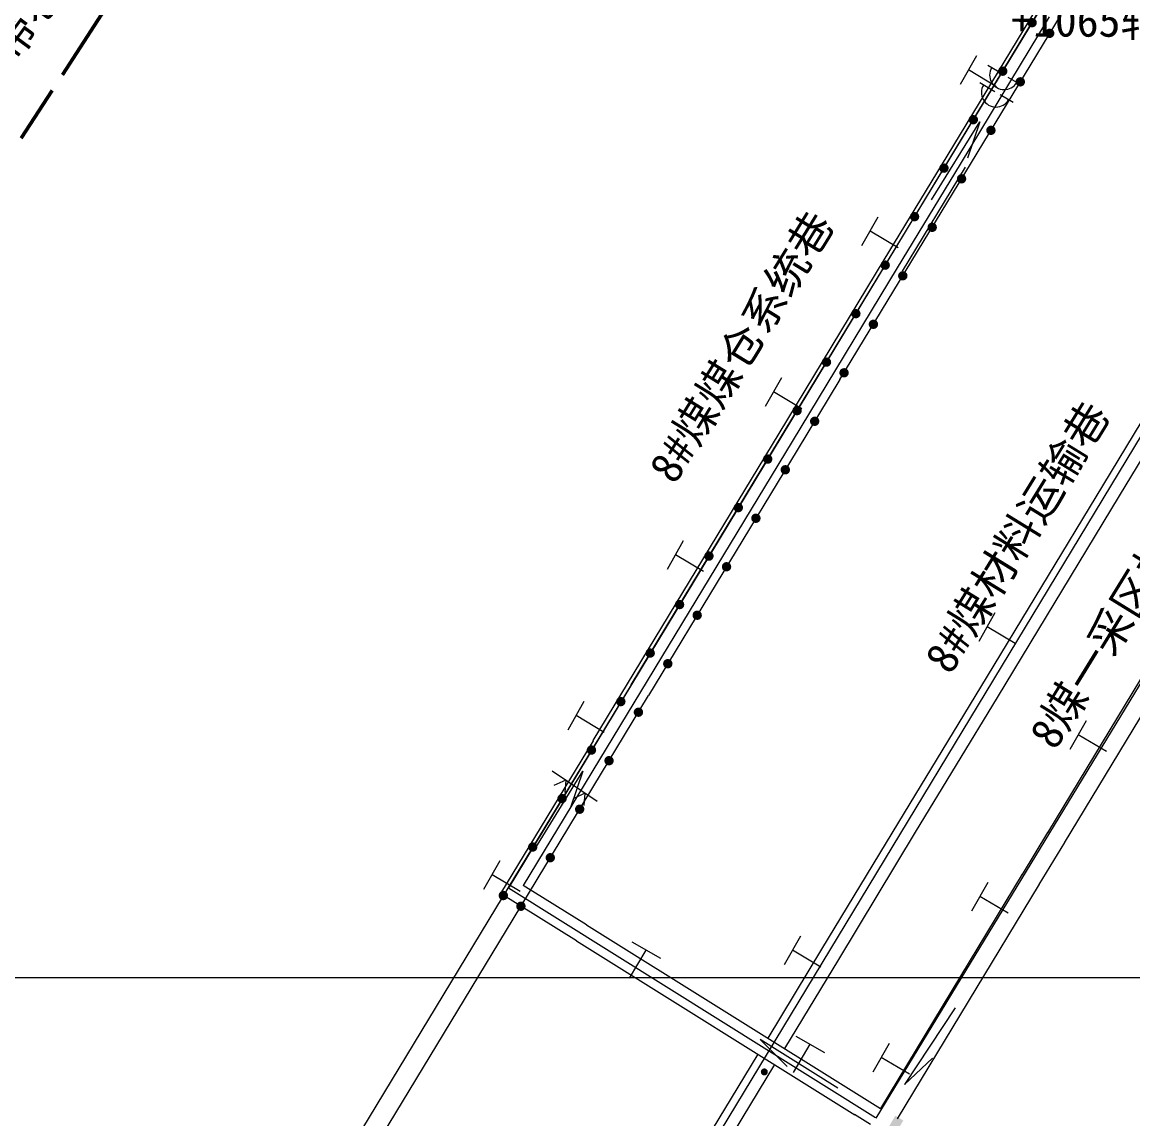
# Model space of a CAD drawing. Header units: inches. Extents: x 19725493 to 19730068, y 4137932 to 4142732.
# Drawn here: x 19727671.6 to 19727965.4, y 4139962.6 to 4140252.8 of the extents above; entities that cross this region are included whole.
import ezdxf

# ---------------------------------------------------------------- set-up
doc = ezdxf.new("R2010")
doc.units = ezdxf.units.IN
doc.header["$MEASUREMENT"] = 0
doc.linetypes.add('采区边界_1', pattern=[0.03, 0.0125, -0.001, 0.003, -0.001, 0.0125])
doc.layers.get('0').update_dxf_attribs({"lineweight": 0})
for name, color, linetype, lineweight in [('主要大巷', 7, 'Continuous', 0), ('次要巷道', 7, 'Continuous', 0), ('煤巷', 7, 'Continuous', 0), ('经纬网', 7, 'Continuous', 0), ('通风系统图', 7, 'Continuous', 0), ('采区边界线', 7, 'Continuous', 0), ('防尘', 7, 'Continuous', 0)]:
    doc.layers.add(name, color=color, linetype=linetype, lineweight=lineweight)
doc.layers.add('岩巷', color=30, linetype='Continuous', lineweight=0, true_color=0xff7f00)
doc.styles.add('仿宋', font='')
doc.styles.get('仿宋').set_extended_font_data('仿宋')

# ---------------------------------------------------------------- blocks, each defined once
blk = doc.blocks.new('lr_block_86', base_point=(19727930.44, 4140235.82))
at = {"layer": '通风系统图', "color": 34, "linetype": 'Continuous', "lineweight": 5, "true_color": 0x994c00}
for p, q in [((19727931.11, 4140238.94), (19727927.09, 4140241.3)), ((19727928.96, 4140234.36), (19727924.94, 4140236.71)), ((19727935.95, 4140236.1), (19727932.47, 4140238.14)), ((19727933.8, 4140231.52), (19727930.32, 4140233.56))]:
    blk.add_line(p, q, dxfattribs=at)
for centre in [(19727931.39, 4140238.78), (19727929.23, 4140234.19)]:
    blk.add_arc(centre, 3.85, 149.6043, 329.6043, dxfattribs=at)

msp = doc.modelspace()

# ---------------------------------------------------------------- hatches: boundary and pattern name
for points in [[(19727940.04, 4140252.65), (19727939.95, 4140253.1), (19727939.71, 4140253.49), (19727939.35, 4140253.76), (19727938.92, 4140253.89), (19727938.46, 4140253.86), (19727938.05, 4140253.66), (19727937.74, 4140253.33), (19727937.56, 4140252.91), (19727937.55, 4140252.45), (19727937.7, 4140252.02), (19727938, 4140251.68), (19727938.4, 4140251.46), (19727938.85, 4140251.4), (19727939.29, 4140251.51), (19727939.67, 4140251.76), (19727939.93, 4140252.14), (19727940.03, 4140252.58)], [(19727944.69, 4140249.83), (19727944.61, 4140250.28), (19727944.37, 4140250.67), (19727944.01, 4140250.94), (19727943.57, 4140251.07), (19727943.12, 4140251.04), (19727942.7, 4140250.84), (19727942.39, 4140250.51), (19727942.22, 4140250.09), (19727942.2, 4140249.63), (19727942.36, 4140249.2), (19727942.65, 4140248.86), (19727943.05, 4140248.64), (19727943.5, 4140248.58), (19727943.95, 4140248.69), (19727944.32, 4140248.95), (19727944.58, 4140249.32), (19727944.69, 4140249.76)], [(19727932.26, 4140239.82), (19727932.18, 4140240.27), (19727931.94, 4140240.65), (19727931.58, 4140240.93), (19727931.14, 4140241.06), (19727930.69, 4140241.03), (19727930.28, 4140240.83), (19727929.96, 4140240.5), (19727929.79, 4140240.08), (19727929.78, 4140239.62), (19727929.93, 4140239.19), (19727930.23, 4140238.85), (19727930.63, 4140238.63), (19727931.08, 4140238.57), (19727931.52, 4140238.68), (19727931.9, 4140238.93), (19727932.15, 4140239.31), (19727932.26, 4140239.75)], [(19727936.92, 4140237), (19727936.83, 4140237.45), (19727936.6, 4140237.83), (19727936.23, 4140238.11), (19727935.8, 4140238.24), (19727935.34, 4140238.21), (19727934.93, 4140238.01), (19727934.62, 4140237.68), (19727934.44, 4140237.26), (19727934.43, 4140236.8), (19727934.58, 4140236.37), (19727934.88, 4140236.03), (19727935.28, 4140235.81), (19727935.73, 4140235.75), (19727936.18, 4140235.86), (19727936.55, 4140236.11), (19727936.81, 4140236.49), (19727936.92, 4140236.93)], [(19727924.49, 4140226.99), (19727924.41, 4140227.44), (19727924.17, 4140227.82), (19727923.81, 4140228.1), (19727923.37, 4140228.23), (19727922.92, 4140228.19), (19727922.51, 4140228), (19727922.19, 4140227.67), (19727922.02, 4140227.25), (19727922.01, 4140226.79), (19727922.16, 4140226.36), (19727922.45, 4140226.02), (19727922.85, 4140225.8), (19727923.31, 4140225.74), (19727923.75, 4140225.85), (19727924.12, 4140226.1), (19727924.38, 4140226.48), (19727924.49, 4140226.92)], [(19727929.14, 4140224.17), (19727929.06, 4140224.62), (19727928.82, 4140225), (19727928.46, 4140225.28), (19727928.02, 4140225.41), (19727927.57, 4140225.38), (19727927.16, 4140225.18), (19727926.85, 4140224.85), (19727926.67, 4140224.43), (19727926.66, 4140223.97), (19727926.81, 4140223.54), (19727927.11, 4140223.2), (19727927.51, 4140222.98), (19727927.96, 4140222.92), (19727928.4, 4140223.03), (19727928.78, 4140223.28), (19727929.04, 4140223.66), (19727929.14, 4140224.1)], [(19727916.72, 4140214.16), (19727916.63, 4140214.61), (19727916.4, 4140214.99), (19727916.03, 4140215.27), (19727915.6, 4140215.4), (19727915.14, 4140215.36), (19727914.73, 4140215.17), (19727914.42, 4140214.84), (19727914.24, 4140214.42), (19727914.23, 4140213.96), (19727914.38, 4140213.53), (19727914.68, 4140213.19), (19727915.08, 4140212.97), (19727915.53, 4140212.91), (19727915.97, 4140213.02), (19727916.35, 4140213.27), (19727916.61, 4140213.65), (19727916.71, 4140214.09)], [(19727921.37, 4140211.34), (19727921.29, 4140211.79), (19727921.05, 4140212.17), (19727920.69, 4140212.45), (19727920.25, 4140212.58), (19727919.8, 4140212.55), (19727919.39, 4140212.35), (19727919.07, 4140212.02), (19727918.9, 4140211.6), (19727918.89, 4140211.14), (19727919.04, 4140210.71), (19727919.33, 4140210.37), (19727919.73, 4140210.15), (19727920.19, 4140210.09), (19727920.63, 4140210.2), (19727921, 4140210.45), (19727921.26, 4140210.83), (19727921.37, 4140211.27)], [(19727908.94, 4140201.33), (19727908.86, 4140201.77), (19727908.62, 4140202.16), (19727908.26, 4140202.44), (19727907.82, 4140202.57), (19727907.37, 4140202.53), (19727906.96, 4140202.34), (19727906.64, 4140202.01), (19727906.47, 4140201.59), (19727906.46, 4140201.13), (19727906.61, 4140200.7), (19727906.91, 4140200.36), (19727907.31, 4140200.14), (19727907.76, 4140200.08), (19727908.2, 4140200.19), (19727908.58, 4140200.44), (19727908.83, 4140200.82), (19727908.94, 4140201.26)], [(19727913.6, 4140198.51), (19727913.51, 4140198.96), (19727913.28, 4140199.34), (19727912.91, 4140199.62), (19727912.48, 4140199.75), (19727912.02, 4140199.71), (19727911.61, 4140199.52), (19727911.3, 4140199.19), (19727911.12, 4140198.77), (19727911.11, 4140198.31), (19727911.26, 4140197.88), (19727911.56, 4140197.54), (19727911.96, 4140197.32), (19727912.41, 4140197.26), (19727912.86, 4140197.37), (19727913.23, 4140197.62), (19727913.49, 4140198), (19727913.6, 4140198.44)], [(19727901.17, 4140188.5), (19727901.09, 4140188.94), (19727900.85, 4140189.33), (19727900.49, 4140189.61), (19727900.05, 4140189.74), (19727899.6, 4140189.7), (19727899.18, 4140189.51), (19727898.87, 4140189.18), (19727898.7, 4140188.76), (19727898.69, 4140188.3), (19727898.84, 4140187.87), (19727899.13, 4140187.53), (19727899.53, 4140187.31), (19727899.99, 4140187.25), (19727900.43, 4140187.35), (19727900.8, 4140187.61), (19727901.06, 4140187.99), (19727901.17, 4140188.43)], [(19727905.82, 4140185.68), (19727905.74, 4140186.13), (19727905.5, 4140186.51), (19727905.14, 4140186.79), (19727904.7, 4140186.92), (19727904.25, 4140186.88), (19727903.84, 4140186.69), (19727903.53, 4140186.36), (19727903.35, 4140185.94), (19727903.34, 4140185.48), (19727903.49, 4140185.05), (19727903.79, 4140184.71), (19727904.19, 4140184.49), (19727904.64, 4140184.43), (19727905.08, 4140184.54), (19727905.46, 4140184.79), (19727905.72, 4140185.17), (19727905.82, 4140185.61)], [(19727893.4, 4140175.67), (19727893.31, 4140176.11), (19727893.08, 4140176.5), (19727892.71, 4140176.78), (19727892.28, 4140176.91), (19727891.82, 4140176.87), (19727891.41, 4140176.68), (19727891.1, 4140176.35), (19727890.92, 4140175.93), (19727890.91, 4140175.47), (19727891.06, 4140175.04), (19727891.36, 4140174.7), (19727891.76, 4140174.48), (19727892.21, 4140174.42), (19727892.65, 4140174.52), (19727893.03, 4140174.78), (19727893.29, 4140175.16), (19727893.39, 4140175.6)], [(19727898.05, 4140172.85), (19727897.97, 4140173.29), (19727897.73, 4140173.68), (19727897.37, 4140173.96), (19727896.93, 4140174.09), (19727896.48, 4140174.05), (19727896.07, 4140173.86), (19727895.75, 4140173.53), (19727895.58, 4140173.11), (19727895.57, 4140172.65), (19727895.72, 4140172.22), (19727896.01, 4140171.88), (19727896.41, 4140171.66), (19727896.87, 4140171.6), (19727897.31, 4140171.7), (19727897.68, 4140171.96), (19727897.94, 4140172.34), (19727898.05, 4140172.78)], [(19727885.62, 4140162.84), (19727885.54, 4140163.28), (19727885.3, 4140163.67), (19727884.94, 4140163.95), (19727884.5, 4140164.08), (19727884.05, 4140164.04), (19727883.64, 4140163.85), (19727883.33, 4140163.52), (19727883.15, 4140163.1), (19727883.14, 4140162.64), (19727883.29, 4140162.21), (19727883.59, 4140161.86), (19727883.99, 4140161.65), (19727884.44, 4140161.59), (19727884.88, 4140161.69), (19727885.26, 4140161.95), (19727885.52, 4140162.33), (19727885.62, 4140162.77)], [(19727890.28, 4140160.02), (19727890.19, 4140160.46), (19727889.96, 4140160.85), (19727889.6, 4140161.13), (19727889.16, 4140161.26), (19727888.7, 4140161.22), (19727888.29, 4140161.03), (19727887.98, 4140160.7), (19727887.81, 4140160.28), (19727887.79, 4140159.82), (19727887.95, 4140159.39), (19727888.24, 4140159.04), (19727888.64, 4140158.83), (19727889.09, 4140158.77), (19727889.54, 4140158.87), (19727889.91, 4140159.13), (19727890.17, 4140159.51), (19727890.28, 4140159.95)], [(19727877.85, 4140150.01), (19727877.77, 4140150.45), (19727877.53, 4140150.84), (19727877.17, 4140151.12), (19727876.73, 4140151.25), (19727876.28, 4140151.21), (19727875.87, 4140151.02), (19727875.55, 4140150.69), (19727875.38, 4140150.27), (19727875.37, 4140149.81), (19727875.52, 4140149.38), (19727875.81, 4140149.03), (19727876.21, 4140148.82), (19727876.67, 4140148.76), (19727877.11, 4140148.86), (19727877.48, 4140149.12), (19727877.74, 4140149.5), (19727877.85, 4140149.94)], [(19727882.5, 4140147.19), (19727882.42, 4140147.63), (19727882.18, 4140148.02), (19727881.82, 4140148.3), (19727881.39, 4140148.43), (19727880.93, 4140148.39), (19727880.52, 4140148.2), (19727880.21, 4140147.87), (19727880.03, 4140147.45), (19727880.02, 4140146.99), (19727880.17, 4140146.56), (19727880.47, 4140146.21), (19727880.87, 4140146), (19727881.32, 4140145.94), (19727881.76, 4140146.04), (19727882.14, 4140146.3), (19727882.4, 4140146.68), (19727882.5, 4140147.12)], [(19727870.08, 4140137.18), (19727869.99, 4140137.62), (19727869.76, 4140138.01), (19727869.39, 4140138.29), (19727868.96, 4140138.42), (19727868.5, 4140138.38), (19727868.09, 4140138.19), (19727867.78, 4140137.86), (19727867.6, 4140137.43), (19727867.59, 4140136.98), (19727867.74, 4140136.55), (19727868.04, 4140136.2), (19727868.44, 4140135.99), (19727868.89, 4140135.93), (19727869.34, 4140136.03), (19727869.71, 4140136.29), (19727869.97, 4140136.67), (19727870.08, 4140137.11)], [(19727874.73, 4140134.36), (19727874.65, 4140134.8), (19727874.41, 4140135.19), (19727874.05, 4140135.47), (19727873.61, 4140135.6), (19727873.16, 4140135.56), (19727872.75, 4140135.37), (19727872.43, 4140135.04), (19727872.26, 4140134.62), (19727872.25, 4140134.16), (19727872.4, 4140133.73), (19727872.69, 4140133.38), (19727873.09, 4140133.17), (19727873.55, 4140133.11), (19727873.99, 4140133.21), (19727874.37, 4140133.47), (19727874.62, 4140133.85), (19727874.73, 4140134.29)], [(19727862.3, 4140124.34), (19727862.22, 4140124.79), (19727861.98, 4140125.18), (19727861.62, 4140125.46), (19727861.18, 4140125.59), (19727860.73, 4140125.55), (19727860.32, 4140125.36), (19727860.01, 4140125.03), (19727859.83, 4140124.6), (19727859.82, 4140124.15), (19727859.97, 4140123.72), (19727860.27, 4140123.37), (19727860.67, 4140123.16), (19727861.12, 4140123.1), (19727861.56, 4140123.2), (19727861.94, 4140123.46), (19727862.2, 4140123.84), (19727862.3, 4140124.28)], [(19727866.96, 4140121.53), (19727866.87, 4140121.97), (19727866.64, 4140122.36), (19727866.28, 4140122.64), (19727865.84, 4140122.77), (19727865.38, 4140122.73), (19727864.97, 4140122.54), (19727864.66, 4140122.21), (19727864.49, 4140121.79), (19727864.47, 4140121.33), (19727864.63, 4140120.9), (19727864.92, 4140120.55), (19727865.32, 4140120.34), (19727865.77, 4140120.28), (19727866.22, 4140120.38), (19727866.59, 4140120.64), (19727866.85, 4140121.02), (19727866.96, 4140121.46)], [(19727854.53, 4140111.51), (19727854.45, 4140111.96), (19727854.21, 4140112.35), (19727853.85, 4140112.63), (19727853.41, 4140112.76), (19727852.96, 4140112.72), (19727852.55, 4140112.53), (19727852.23, 4140112.2), (19727852.06, 4140111.77), (19727852.05, 4140111.32), (19727852.2, 4140110.89), (19727852.49, 4140110.54), (19727852.89, 4140110.33), (19727853.35, 4140110.27), (19727853.79, 4140110.37), (19727854.16, 4140110.63), (19727854.42, 4140111.01), (19727854.53, 4140111.45)], [(19727859.18, 4140108.69), (19727859.1, 4140109.14), (19727858.86, 4140109.53), (19727858.5, 4140109.81), (19727858.07, 4140109.94), (19727857.61, 4140109.9), (19727857.2, 4140109.71), (19727856.89, 4140109.38), (19727856.71, 4140108.95), (19727856.7, 4140108.5), (19727856.85, 4140108.07), (19727857.15, 4140107.72), (19727857.55, 4140107.51), (19727858, 4140107.45), (19727858.44, 4140107.55), (19727858.82, 4140107.81), (19727859.08, 4140108.19), (19727859.18, 4140108.63)], [(19727846.76, 4140098.68), (19727846.67, 4140099.13), (19727846.44, 4140099.52), (19727846.07, 4140099.8), (19727845.64, 4140099.93), (19727845.18, 4140099.89), (19727844.77, 4140099.7), (19727844.46, 4140099.37), (19727844.28, 4140098.94), (19727844.27, 4140098.49), (19727844.42, 4140098.06), (19727844.72, 4140097.71), (19727845.12, 4140097.5), (19727845.57, 4140097.44), (19727846.02, 4140097.54), (19727846.39, 4140097.8), (19727846.65, 4140098.18), (19727846.76, 4140098.62)], [(19727851.41, 4140095.86), (19727851.33, 4140096.31), (19727851.09, 4140096.7), (19727850.73, 4140096.98), (19727850.29, 4140097.11), (19727849.84, 4140097.07), (19727849.43, 4140096.88), (19727849.11, 4140096.55), (19727848.94, 4140096.12), (19727848.93, 4140095.67), (19727849.08, 4140095.24), (19727849.37, 4140094.89), (19727849.77, 4140094.68), (19727850.23, 4140094.62), (19727850.67, 4140094.72), (19727851.04, 4140094.98), (19727851.3, 4140095.36), (19727851.41, 4140095.8)], [(19727838.98, 4140085.85), (19727838.9, 4140086.3), (19727838.66, 4140086.69), (19727838.3, 4140086.97), (19727837.86, 4140087.1), (19727837.41, 4140087.06), (19727837, 4140086.87), (19727836.69, 4140086.53), (19727836.51, 4140086.11), (19727836.5, 4140085.66), (19727836.65, 4140085.23), (19727836.95, 4140084.88), (19727837.35, 4140084.67), (19727837.8, 4140084.61), (19727838.24, 4140084.71), (19727838.62, 4140084.97), (19727838.88, 4140085.35), (19727838.98, 4140085.79)], [(19727843.64, 4140083.03), (19727843.55, 4140083.48), (19727843.32, 4140083.87), (19727842.96, 4140084.15), (19727842.52, 4140084.28), (19727842.06, 4140084.24), (19727841.65, 4140084.05), (19727841.34, 4140083.72), (19727841.17, 4140083.29), (19727841.15, 4140082.84), (19727841.31, 4140082.41), (19727841.6, 4140082.06), (19727842, 4140081.85), (19727842.45, 4140081.79), (19727842.9, 4140081.89), (19727843.27, 4140082.15), (19727843.53, 4140082.53), (19727843.64, 4140082.97)], [(19727831.21, 4140073.02), (19727831.13, 4140073.47), (19727830.89, 4140073.86), (19727830.53, 4140074.14), (19727830.09, 4140074.27), (19727829.64, 4140074.23), (19727829.23, 4140074.03), (19727828.91, 4140073.7), (19727828.74, 4140073.28), (19727828.73, 4140072.83), (19727828.88, 4140072.4), (19727829.17, 4140072.05), (19727829.57, 4140071.83), (19727830.03, 4140071.78), (19727830.47, 4140071.88), (19727830.84, 4140072.14), (19727831.1, 4140072.52), (19727831.21, 4140072.96)], [(19727835.86, 4140070.2), (19727835.78, 4140070.65), (19727835.54, 4140071.04), (19727835.18, 4140071.32), (19727834.75, 4140071.45), (19727834.29, 4140071.41), (19727833.88, 4140071.22), (19727833.57, 4140070.88), (19727833.39, 4140070.46), (19727833.38, 4140070.01), (19727833.53, 4140069.58), (19727833.83, 4140069.23), (19727834.23, 4140069.02), (19727834.68, 4140068.96), (19727835.12, 4140069.06), (19727835.5, 4140069.32), (19727835.76, 4140069.7), (19727835.86, 4140070.14)], [(19727823.44, 4140060.19), (19727823.35, 4140060.64), (19727823.12, 4140061.03), (19727822.75, 4140061.31), (19727822.32, 4140061.44), (19727821.86, 4140061.4), (19727821.45, 4140061.2), (19727821.14, 4140060.87), (19727820.96, 4140060.45), (19727820.95, 4140060), (19727821.1, 4140059.57), (19727821.4, 4140059.22), (19727821.8, 4140059), (19727822.25, 4140058.95), (19727822.7, 4140059.05), (19727823.07, 4140059.31), (19727823.33, 4140059.68), (19727823.44, 4140060.13)], [(19727828.09, 4140057.37), (19727828.01, 4140057.82), (19727827.77, 4140058.21), (19727827.41, 4140058.49), (19727826.97, 4140058.62), (19727826.52, 4140058.58), (19727826.11, 4140058.38), (19727825.79, 4140058.05), (19727825.62, 4140057.63), (19727825.61, 4140057.18), (19727825.76, 4140056.75), (19727826.05, 4140056.4), (19727826.45, 4140056.18), (19727826.91, 4140056.13), (19727827.35, 4140056.23), (19727827.73, 4140056.49), (19727827.98, 4140056.87), (19727828.09, 4140057.31)], [(19727815.66, 4140047.36), (19727815.58, 4140047.81), (19727815.34, 4140048.2), (19727814.98, 4140048.48), (19727814.54, 4140048.61), (19727814.09, 4140048.57), (19727813.68, 4140048.37), (19727813.37, 4140048.04), (19727813.19, 4140047.62), (19727813.18, 4140047.17), (19727813.33, 4140046.74), (19727813.63, 4140046.39), (19727814.03, 4140046.17), (19727814.48, 4140046.11), (19727814.92, 4140046.22), (19727815.3, 4140046.48), (19727815.56, 4140046.85), (19727815.66, 4140047.3)], [(19727820.32, 4140044.54), (19727820.23, 4140044.99), (19727820, 4140045.38), (19727819.64, 4140045.66), (19727819.2, 4140045.79), (19727818.74, 4140045.75), (19727818.33, 4140045.55), (19727818.02, 4140045.22), (19727817.85, 4140044.8), (19727817.83, 4140044.35), (19727817.99, 4140043.92), (19727818.28, 4140043.57), (19727818.68, 4140043.35), (19727819.13, 4140043.3), (19727819.58, 4140043.4), (19727819.95, 4140043.66), (19727820.21, 4140044.04), (19727820.32, 4140044.48)], [(19727807.89, 4140034.53), (19727807.81, 4140034.98), (19727807.57, 4140035.37), (19727807.21, 4140035.65), (19727806.77, 4140035.78), (19727806.32, 4140035.74), (19727805.91, 4140035.54), (19727805.59, 4140035.21), (19727805.42, 4140034.79), (19727805.41, 4140034.34), (19727805.56, 4140033.91), (19727805.85, 4140033.56), (19727806.25, 4140033.34), (19727806.71, 4140033.28), (19727807.15, 4140033.39), (19727807.52, 4140033.65), (19727807.78, 4140034.02), (19727807.89, 4140034.47)], [(19727812.54, 4140031.71), (19727812.46, 4140032.16), (19727812.22, 4140032.55), (19727811.86, 4140032.83), (19727811.43, 4140032.96), (19727810.97, 4140032.92), (19727810.56, 4140032.72), (19727810.25, 4140032.39), (19727810.07, 4140031.97), (19727810.06, 4140031.52), (19727810.21, 4140031.09), (19727810.51, 4140030.74), (19727810.91, 4140030.52), (19727811.36, 4140030.46), (19727811.8, 4140030.57), (19727812.18, 4140030.83), (19727812.44, 4140031.2), (19727812.54, 4140031.65)], [(19727800.12, 4140021.7), (19727800.03, 4140022.15), (19727799.8, 4140022.54), (19727799.43, 4140022.82), (19727799, 4140022.95), (19727798.54, 4140022.91), (19727798.13, 4140022.71), (19727797.82, 4140022.38), (19727797.64, 4140021.96), (19727797.63, 4140021.51), (19727797.78, 4140021.08), (19727798.08, 4140020.73), (19727798.48, 4140020.51), (19727798.93, 4140020.45), (19727799.38, 4140020.56), (19727799.75, 4140020.82), (19727800.01, 4140021.19), (19727800.12, 4140021.64)], [(19727804.77, 4140018.88), (19727804.69, 4140019.33), (19727804.45, 4140019.72), (19727804.09, 4140020), (19727803.65, 4140020.13), (19727803.2, 4140020.09), (19727802.79, 4140019.89), (19727802.47, 4140019.56), (19727802.3, 4140019.14), (19727802.29, 4140018.69), (19727802.44, 4140018.26), (19727802.73, 4140017.91), (19727803.13, 4140017.69), (19727803.59, 4140017.63), (19727804.03, 4140017.74), (19727804.4, 4140018), (19727804.66, 4140018.37), (19727804.77, 4140018.82)]]:
    msp.add_hatch(color=7).paths.add_polyline_path(points, flags=17)
at = {"true_color": 0xff0000}
msp.add_hatch(color=1, dxfattribs=at).paths.add_polyline_path([(19727868.73, 4139975.03), (19727868.6, 4139975.47), (19727868.26, 4139975.76), (19727867.81, 4139975.82), (19727867.4, 4139975.63), (19727867.16, 4139975.24), (19727867.17, 4139974.78), (19727867.43, 4139974.41), (19727867.85, 4139974.24), (19727868.3, 4139974.32), (19727868.63, 4139974.63)], flags=17)
at = {"layer": '通风系统图', "true_color": 0xff0000}
msp.add_hatch(color=1, dxfattribs=at).paths.add_polyline_path([(19727902.59, 4139963.43), (19727899.95, 4139958.96), (19727902.06, 4139957.71), (19727904.71, 4139962.18)], flags=17)

# ---------------------------------------------------------------- linework, layer by layer
at = {"const_width": 0.25}
msp.add_lwpolyline([(19727868.73, 4139975.03, -1), (19727867.13, 4139975.03, -1), (19727868.73, 4139975.03)], format="xyb", dxfattribs=at)
at = {"layer": '岩巷', "color": 30, "linetype": 'Continuous', "lineweight": 9, "true_color": 0xff8000}
msp.add_line((19727818.26, 4140009.68), (19727798.14, 4140022.24), dxfattribs=at)
at = {"layer": '岩巷', "lineweight": 9, "flags": 128}
for points in [[(19727939.83, 4140256.33), (19727916.22, 4140217.36)], [(19727943.34, 4140254.2), (19727919.74, 4140215.23)], [(19727916.22, 4140217.36), (19727899.58, 4140189.91)], [(19727916.22, 4140217.36), (19727899.58, 4140189.91)], [(19727919.74, 4140215.23), (19727903.1, 4140187.78)], [(19727921.07, 4140214.4), (19727904.43, 4140186.94)], [(19727899.58, 4140189.91), (19727871.76, 4140143.97)], [(19727903.1, 4140187.78), (19727875.27, 4140141.84)], [(19727990.41, 4140184.62), (19727957.4, 4140130.14)], [(19727994.86, 4140181.93), (19727961.85, 4140127.45)], [(19727871.76, 4140143.97), (19727822.52, 4140062.7)], [(19727875.27, 4140141.84), (19727826.04, 4140060.57)], [(19727957.4, 4140130.14), (19727925.1, 4140076.83)], [(19727961.85, 4140127.45), (19727929.55, 4140074.13)], [(19727925.1, 4140076.83), (19727903.44, 4140041.12)], [(19727929.55, 4140074.13), (19727907.88, 4140038.43)], [(19727903.44, 4140041.12), (19727883.07, 4140007.51)], [(19727907.88, 4140038.43), (19727887.52, 4140004.82)], [(19727820.91, 4140013.92), (19727894.45, 4139968)], [(19727818.26, 4140009.68), (19727891.87, 4139963.72)], [(19727883.07, 4140007.51), (19727868.83, 4139984)], [(19727887.52, 4140004.82), (19727873.24, 4139981.25)], [(19727866.24, 4139979.72), (19727848.88, 4139951.07)], [(19727870.65, 4139976.97), (19727853.33, 4139948.38)], [(19727894.45, 4139968), (19727898.63, 4139965.39)], [(19727896.57, 4139966.68), (19727898.63, 4139965.39)], [(19727896.04, 4139961.11), (19727891.8, 4139963.76)]]:
    msp.add_lwpolyline(points, dxfattribs=at)
at = {"layer": '岩巷', "color": 30, "linetype": 'Continuous', "lineweight": 9, "true_color": 0xff8000, "flags": 128}
for points in [[(19727822.61, 4140062.64), (19727798.14, 4140022.24)], [(19727826.04, 4140060.57), (19727804.12, 4140024.4)], [(19727820.91, 4140013.92), (19727804.12, 4140024.4)]]:
    msp.add_lwpolyline(points, dxfattribs=at)
at = {"layer": '煤巷', "color": 18, "lineweight": 9, "true_color": 0x260000, "flags": 128}
for points in [[(19727871.93, 4140142.34), (19727955.72, 4140280.6)], [(19727887.95, 4140158.24), (19727960.56, 4140278.09)], [(19727887.95, 4140158.24), (19727876.6, 4140139.51)], [(19727832.67, 4140077.49), (19727871.93, 4140142.34)], [(19727876.6, 4140139.51), (19727837.32, 4140074.67)], [(19727832.67, 4140077.49), (19727796.8, 4140018.29)], [(19727801.45, 4140015.47), (19727837.32, 4140074.67)], [(19727796.8, 4140018.29), (19727611.8, 4139712.96), (19727608.41, 4139707.85), (19727598.62, 4139691.69), (19727596.76, 4139688.61), (19727575.62, 4139653.03), (19727573.82, 4139650.05), (19727541.4, 4139597.26)], [(19727757.52, 4139942.96), (19727801.45, 4140015.47)]]:
    msp.add_lwpolyline(points, dxfattribs=at)
at = {"layer": '煤巷', "lineweight": 9, "flags": 128}
for points in [[(19728016.14, 4140159.35), (19727942.82, 4140038.33)], [(19727996.21, 4140116.42), (19727947.27, 4140035.63)], [(19727942.85, 4140038.37), (19727936.14, 4140027.29)], [(19727947.33, 4140035.74), (19727940.58, 4140024.6)], [(19727936.16, 4140027.34), (19727898.63, 4139965.39)], [(19727940.65, 4140024.7), (19727903.04, 4139962.63)]]:
    msp.add_lwpolyline(points, dxfattribs=at)
at = {"layer": '经纬网', "color": 18, "lineweight": 9, "true_color": 0x260000, "flags": 128}
msp.add_lwpolyline([(19725999.81, 4140000), (19730000, 4140000)], dxfattribs=at)
at = {"layer": '通风系统图', "color": 1, "linetype": 'Continuous', "lineweight": 20, "true_color": 0xff0000}
for p, q in [((19727912.15, 4140205.75), (19727924.92, 4140226.43)), ((19727924.92, 4140226.43), (19727921.67, 4140216.8)), ((19727807.16, 4140033.97), (19727819.94, 4140054.65)), ((19727819.94, 4140054.65), (19727816.68, 4140045.03)), ((19727918.45, 4139991.97), (19727905.01, 4139971.72)), ((19727887.42, 4139970.7), (19727866.86, 4139983.65)), ((19727866.86, 4139983.65), (19727874.01, 4139976.43)), ((19727905.01, 4139971.72), (19727912.39, 4139978.7))]:
    msp.add_line(p, q, dxfattribs=at)
at = {"layer": '采区边界线', "color": 1, "linetype": '采区边界_1', "lineweight": 50, "ltscale": 5000, "true_color": 0xff0000, "flags": 128}
msp.add_lwpolyline([(19727015.95, 4139210.91), (19727559.81, 4140050.08), (19727752.3, 4140347.07)], dxfattribs=at)
at = {"layer": '防尘', "color": 36, "linetype": 'Continuous', "lineweight": 15, "true_color": 0x7f3f00}
for p, q in [((19727800.21, 4140023.58), (19728124.94, 4140560.63)), ((19727800.21, 4140023.58), (19728124.94, 4140560.63)), ((19727800.21, 4140023.58), (19728124.94, 4140560.63)), ((19727800.21, 4140023.58), (19728124.94, 4140560.63)), ((19728224.66, 4140500.69), (19727897.41, 4139962.8)), ((19728224.66, 4140500.69), (19727897.41, 4139962.8)), ((19728224.66, 4140500.69), (19727897.41, 4139962.8)), ((19728224.66, 4140500.69), (19727897.41, 4139962.8)), ((19727673.33, 4139656.96), (19728180.2, 4140494.63)), ((19727673.33, 4139656.96), (19728180.2, 4140494.63)), ((19727673.33, 4139656.96), (19728180.2, 4140494.63)), ((19727673.33, 4139656.96), (19728180.2, 4140494.63)), ((19727897.36, 4139962.86), (19727800.25, 4140023.63)), ((19727897.36, 4139962.86), (19727800.25, 4140023.63)), ((19727897.36, 4139962.86), (19727800.25, 4140023.63)), ((19727897.36, 4139962.86), (19727800.25, 4140023.63))]:
    msp.add_line(p, q, dxfattribs=at)
at = {"layer": '防尘', "color": 7, "linetype": 'Continuous', "lineweight": 15}
for p, q in [((19727919.84, 4140236.37), (19727924.12, 4140243.96)), ((19727919.84, 4140236.37), (19727924.12, 4140243.96)), ((19727919.84, 4140236.37), (19727924.12, 4140243.96)), ((19727919.84, 4140236.37), (19727924.12, 4140243.96)), ((19727929.41, 4140235.71), (19727921.98, 4140240.16)), ((19727929.41, 4140235.71), (19727921.98, 4140240.16)), ((19727929.41, 4140235.71), (19727921.98, 4140240.16)), ((19727929.41, 4140235.71), (19727921.98, 4140240.16)), ((19727893.76, 4140193.72), (19727898.05, 4140201.31)), ((19727893.76, 4140193.72), (19727898.05, 4140201.31)), ((19727893.76, 4140193.72), (19727898.05, 4140201.31)), ((19727893.76, 4140193.72), (19727898.05, 4140201.31)), ((19727903.34, 4140193.06), (19727895.9, 4140197.51)), ((19727903.34, 4140193.06), (19727895.9, 4140197.51)), ((19727903.34, 4140193.06), (19727895.9, 4140197.51)), ((19727903.34, 4140193.06), (19727895.9, 4140197.51)), ((19727868.26, 4140151.18), (19727872.54, 4140158.77)), ((19727868.26, 4140151.18), (19727872.54, 4140158.77)), ((19727868.26, 4140151.18), (19727872.54, 4140158.77)), ((19727868.26, 4140151.18), (19727872.54, 4140158.77)), ((19727877.83, 4140150.52), (19727870.4, 4140154.97)), ((19727877.83, 4140150.52), (19727870.4, 4140154.97)), ((19727877.83, 4140150.52), (19727870.4, 4140154.97)), ((19727877.83, 4140150.52), (19727870.4, 4140154.97)), ((19727842.3, 4140108.07), (19727846.58, 4140115.66)), ((19727842.3, 4140108.07), (19727846.58, 4140115.66)), ((19727842.3, 4140108.07), (19727846.58, 4140115.66)), ((19727842.3, 4140108.07), (19727846.58, 4140115.66)), ((19727851.87, 4140107.41), (19727844.44, 4140111.87)), ((19727851.87, 4140107.41), (19727844.44, 4140111.87)), ((19727851.87, 4140107.41), (19727844.44, 4140111.87)), ((19727851.87, 4140107.41), (19727844.44, 4140111.87)), ((19727924.74, 4140089.03), (19727929.03, 4140096.61)), ((19727924.74, 4140089.03), (19727929.03, 4140096.61)), ((19727924.74, 4140089.03), (19727929.03, 4140096.61)), ((19727924.74, 4140089.03), (19727929.03, 4140096.61)), ((19727934.32, 4140088.37), (19727926.89, 4140092.82)), ((19727934.32, 4140088.37), (19727926.89, 4140092.82)), ((19727934.32, 4140088.37), (19727926.89, 4140092.82)), ((19727934.32, 4140088.37), (19727926.89, 4140092.82)), ((19727815.99, 4140065.53), (19727820.28, 4140073.12)), ((19727815.99, 4140065.53), (19727820.28, 4140073.12)), ((19727815.99, 4140065.53), (19727820.28, 4140073.12)), ((19727815.99, 4140065.53), (19727820.28, 4140073.12)), ((19727825.57, 4140064.87), (19727818.13, 4140069.33)), ((19727825.57, 4140064.87), (19727818.13, 4140069.33)), ((19727825.57, 4140064.87), (19727818.13, 4140069.33)), ((19727825.57, 4140064.87), (19727818.13, 4140069.33)), ((19727948.88, 4140060.45), (19727953.16, 4140068.04)), ((19727948.88, 4140060.45), (19727953.16, 4140068.04)), ((19727948.88, 4140060.45), (19727953.16, 4140068.04)), ((19727948.88, 4140060.45), (19727953.16, 4140068.04)), ((19727958.46, 4140059.79), (19727951.02, 4140064.24)), ((19727958.46, 4140059.79), (19727951.02, 4140064.24)), ((19727958.46, 4140059.79), (19727951.02, 4140064.24)), ((19727958.46, 4140059.79), (19727951.02, 4140064.24)), ((19727811.77, 4140054.66), (19727823.74, 4140046.65)), ((19727811.77, 4140054.66), (19727823.74, 4140046.65)), ((19727811.77, 4140054.66), (19727823.74, 4140046.65)), ((19727811.77, 4140054.66), (19727823.74, 4140046.65)), ((19727815.37, 4140052.26), (19727812.26, 4140050.78)), ((19727815.37, 4140052.26), (19727812.26, 4140050.78)), ((19727815.37, 4140052.26), (19727812.26, 4140050.78)), ((19727815.37, 4140052.26), (19727812.26, 4140050.78)), ((19727815.37, 4140052.26), (19727815.13, 4140048.96)), ((19727815.37, 4140052.26), (19727815.13, 4140048.96)), ((19727815.37, 4140052.26), (19727815.13, 4140048.96)), ((19727815.37, 4140052.26), (19727815.13, 4140048.96)), ((19727820.42, 4140048.81), (19727817.32, 4140047.33)), ((19727820.42, 4140048.81), (19727817.32, 4140047.33)), ((19727820.42, 4140048.81), (19727817.32, 4140047.33)), ((19727820.42, 4140048.81), (19727817.32, 4140047.33)), ((19727820.42, 4140048.81), (19727820.18, 4140045.52)), ((19727820.42, 4140048.81), (19727820.18, 4140045.52)), ((19727820.42, 4140048.81), (19727820.18, 4140045.52)), ((19727820.42, 4140048.81), (19727820.18, 4140045.52)), ((19727793.75, 4140023.4), (19727798.03, 4140030.99)), ((19727793.75, 4140023.4), (19727798.03, 4140030.99)), ((19727793.75, 4140023.4), (19727798.03, 4140030.99)), ((19727793.75, 4140023.4), (19727798.03, 4140030.99)), ((19727803.32, 4140022.74), (19727795.89, 4140027.19)), ((19727803.32, 4140022.74), (19727795.89, 4140027.19)), ((19727803.32, 4140022.74), (19727795.89, 4140027.19)), ((19727803.32, 4140022.74), (19727795.89, 4140027.19)), ((19727922.86, 4140017.68), (19727927.15, 4140025.27)), ((19727922.86, 4140017.68), (19727927.15, 4140025.27)), ((19727922.86, 4140017.68), (19727927.15, 4140025.27)), ((19727922.86, 4140017.68), (19727927.15, 4140025.27)), ((19727932.44, 4140017.02), (19727925, 4140021.48)), ((19727932.44, 4140017.02), (19727925, 4140021.48)), ((19727932.44, 4140017.02), (19727925, 4140021.48)), ((19727932.44, 4140017.02), (19727925, 4140021.48)), ((19727873.28, 4140003.44), (19727877.56, 4140011.03)), ((19727873.28, 4140003.44), (19727877.56, 4140011.03)), ((19727873.28, 4140003.44), (19727877.56, 4140011.03)), ((19727873.28, 4140003.44), (19727877.56, 4140011.03)), ((19727832.22, 4139999.86), (19727836.67, 4140007.29)), ((19727832.22, 4139999.86), (19727836.67, 4140007.29)), ((19727832.22, 4139999.86), (19727836.67, 4140007.29)), ((19727832.22, 4139999.86), (19727836.67, 4140007.29)), ((19727832.88, 4140009.44), (19727840.47, 4140005.15)), ((19727832.88, 4140009.44), (19727840.47, 4140005.15)), ((19727832.88, 4140009.44), (19727840.47, 4140005.15)), ((19727832.88, 4140009.44), (19727840.47, 4140005.15)), ((19727882.86, 4140002.78), (19727875.42, 4140007.23)), ((19727882.86, 4140002.78), (19727875.42, 4140007.23)), ((19727882.86, 4140002.78), (19727875.42, 4140007.23)), ((19727882.86, 4140002.78), (19727875.42, 4140007.23)), ((19727876.29, 4139984.49), (19727883.88, 4139980.2)), ((19727876.29, 4139984.49), (19727883.88, 4139980.2)), ((19727876.29, 4139984.49), (19727883.88, 4139980.2)), ((19727876.29, 4139984.49), (19727883.88, 4139980.2)), ((19727875.63, 4139974.91), (19727880.09, 4139982.35)), ((19727875.63, 4139974.91), (19727880.09, 4139982.35)), ((19727875.63, 4139974.91), (19727880.09, 4139982.35)), ((19727875.63, 4139974.91), (19727880.09, 4139982.35)), ((19727896.73, 4139975.09), (19727901.01, 4139982.68)), ((19727896.73, 4139975.09), (19727901.01, 4139982.68)), ((19727896.73, 4139975.09), (19727901.01, 4139982.68)), ((19727896.73, 4139975.09), (19727901.01, 4139982.68)), ((19727906.31, 4139974.43), (19727898.87, 4139978.88)), ((19727906.31, 4139974.43), (19727898.87, 4139978.88)), ((19727906.31, 4139974.43), (19727898.87, 4139978.88)), ((19727906.31, 4139974.43), (19727898.87, 4139978.88))]:
    msp.add_line(p, q, dxfattribs=at)

# ---------------------------------------------------------------- block references
at = {"layer": '通风系统图'}
msp.add_blockref('lr_block_86', (19727930.44, 4140235.82), dxfattribs=at)

# ---------------------------------------------------------------- texts
at = {"layer": '主要大巷', "color": 18, "true_color": 0x260000, "style": '仿宋'}
msp.add_text('8207皮带巷', height=8.5, rotation=53.5699, dxfattribs=at).set_placement((19727648.83, 4140213.95))
at = {"layer": '主要大巷', "color": 7, "style": '仿宋'}
for s, p in [('8#煤煤仓系统巷', (19727844.24, 4140130.17)), ('8煤一采区机轨运输巷', (19727944.9, 4140059.83)), ('8#煤材料运输巷', (19727917.2, 4140079.83))]:
    msp.add_text(s, height=8.5, rotation=58.3798, dxfattribs=at).set_placement(p)
at = {"layer": '次要巷道', "color": 7, "style": '仿宋'}
msp.add_text('+1065辅助水平采区变电所', height=8.5, rotation=359.7974, dxfattribs=at).set_placement((19727933.24, 4140249.02))

doc.saveas('drawing.dxf')
